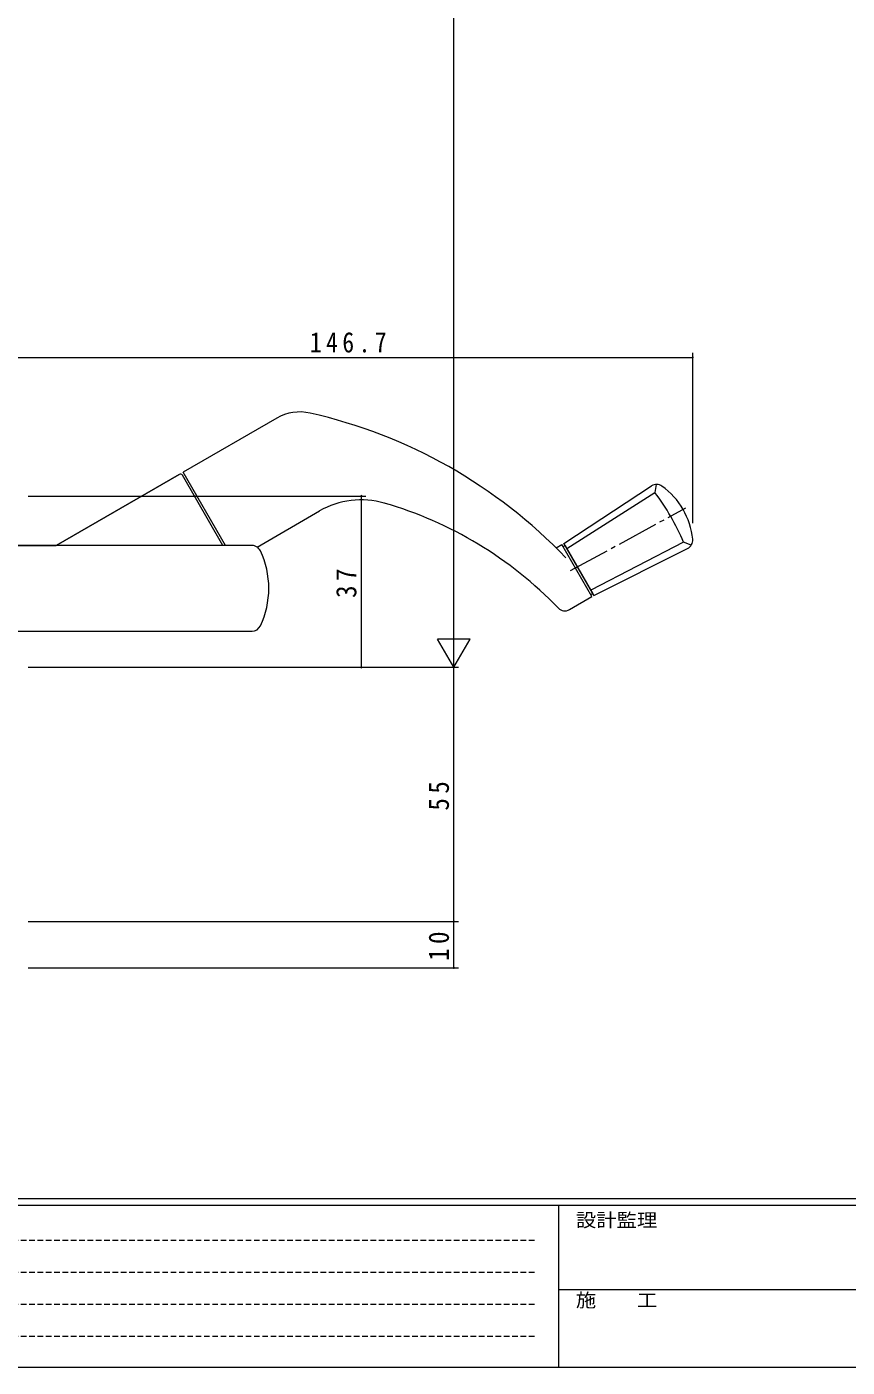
# Model space of a CAD drawing. Units: millimetres on the paper. Extents: x -420 to 373, y -297 to 267.
# Drawn here: x -275 to -97.7, y -297 to -7.1 of the extents above; entities that cross this region are included whole.
import ezdxf
from ezdxf.enums import TextEntityAlignment as Align

# ---------------------------------------------------------------- set-up
doc = ezdxf.new("R2010")
doc.units = ezdxf.units.MM
doc.linetypes.add('CHAIN2', pattern=[12, 9, -1, 1, -1])
doc.linetypes.add('DASHED1', pattern=[1.8, 1.2, -0.6])
for name, color, linetype, lineweight in [('0-1_YKK_ZWAK', 7, 'Continuous', 9), ('0-6_YKK_13', 4, 'Continuous', 9), ('0-7_YKK_D', 6, 'Continuous', 9)]:
    doc.layers.add(name, color=color, linetype=linetype, lineweight=lineweight)
doc.styles.add('ＭＳ ゴシック', font='')
doc.styles.get('ＭＳ ゴシック').set_extended_font_data('MS Gothic')

msp = doc.modelspace()

# ---------------------------------------------------------------- linework, layer by layer
at = {"layer": '0-1_YKK_ZWAK'}
for p, q in [((352.3, -260.6), (-417.7, -260.6)), ((314.5, -262), (-417.7, -262)), ((-160.1, -262), (-160.1, -297)), ((-160.1, -280.199), (-31.3, -280.199)), ((-417.7, -297), (314.5, -297))]:
    msp.add_line(p, q, dxfattribs=at)
at = {"layer": '0-1_YKK_ZWAK', "linetype": 'DASHED1'}
for p, q in [((-413.101, -269.512), (-164.909, -269.512)), ((-413.101, -276.441), (-164.909, -276.441)), ((-413.101, -283.37), (-164.909, -283.37)), ((-413.101, -290.298), (-164.909, -290.298))]:
    msp.add_line(p, q, dxfattribs=at)
at = {"layer": '0-6_YKK_13'}
for p, q in [((-220.976, -91.74), (-241.211, -103.423)), ((-242.077, -103.923), (-268.709, -119.299)), ((-268.709, -119.299), (-242.077, -103.923)), ((-232.622, -119.299), (-241.394, -104.106)), ((-232.045, -119.299), (-241.211, -103.423)), ((-158.91, -118.838), (-139.969, -106.395)), ((-138.95, -106.069), (-139.258, -107.803)), ((-158.258, -119.968), (-139.258, -107.803)), ((-225.251, -119.612), (-211.742, -111.813)), ((-225.25, -119.612), (-211.742, -111.813)), ((-133.027, -118.594), (-153.062, -128.967)), ((-131.372, -119.195), (-133.027, -118.594)), ((-232.622, -119.299), (-277.7, -119.299)), ((-277.7, -119.299), (-268.709, -119.299)), ((-226.325, -119.299), (-232.622, -119.299)), ((-160.602, -119.815), (-159.343, -119.088)), ((-152.843, -130.346), (-159.343, -119.088)), ((-159.093, -119.521), (-158.66, -119.271)), ((-152.41, -130.096), (-132.165, -119.915)), ((-157.691, -133.145), (-152.843, -130.346)), ((-153.093, -129.913), (-152.66, -129.663)), ((-277.7, -137.799), (-226.325, -137.799))]:
    msp.add_line(p, q, dxfattribs=at)
at = {"layer": '0-6_YKK_13', "linetype": 'CHAIN2'}
msp.add_line((-157.457, -124.717), (-132.547, -111.147), dxfattribs=at)
at = {"layer": '0-6_YKK_13'}
for points in [[(-152.41, -130.096), (-158.91, -118.838), (-152.41, -130.096)], [(-159.093, -119.521), (-158.66, -119.271), (-152.66, -129.663)]]:
    msp.add_lwpolyline(points, dxfattribs=at)
for centre, radius, start, end in [((-215.976, -100.401), 10, 77.25156, 119.99998), ((-238.043, -197.935), 110, 43.67393, 77.25156), ((-241.827, -104.356), 0.5, 29.99998, 120), ((-241.827, -104.356), 0.5, 29.99998, 119.99998), ((-138.873, -108.068), 2, 54.51253, 123.30186), ((-147, -119.467), 16, 5.48746, 54.5125), ((-202.742, -127.401), 18, 73.87056, 119.99998), ((-202.742, -127.401), 18, 73.87056, 120), ((-221.355, -191.764), 85, 43.92258, 73.87056), ((-221.355, -191.764), 85, 73.84169, 73.87056), ((-179.304, -138.118), 50.227, 22.87424, 37.12569), ((-179.304, -138.118), 50.227, 22.87424, 37.12569), ((-133.064, -118.128), 2, 296.69812, 5.48746), ((-226.325, -121.299), 2, 57.53148, 90), ((-226.325, -121.299), 2, 25.24377, 57.53148), ((-241.701, -128.549), 19, 334.75621, 25.24377), ((-158.691, -131.413), 2, 223.92258, 300), ((-226.325, -135.799), 2, 270, 334.75621), ((-226.325, -135.799), 2, 270, 334.75621)]:
    msp.add_arc(centre, radius, start, end, dxfattribs=at)
at = {"layer": '0-7_YKK_D'}
for p, q in [((-182.701, -138.6), (-182.701, 147.4)), ((-131.067, -114.473), (-131.067, -77.6)), ((-277.7, -78.6), (-131.067, -78.6)), ((-274.7, -108.6), (-201.701, -108.6)), ((-202.701, -145.6), (-202.701, -108.6)), ((-182.701, -145.6), (-182.701, -133.476)), ((-179.201, -139.538), (-186.201, -139.538)), ((-182.701, -145.6), (-186.201, -139.538)), ((-182.701, -145.6), (-179.201, -139.538)), ((-274.7, -145.6), (-201.701, -145.6)), ((-274.7, -145.6), (-181.701, -145.6)), ((-274.7, -145.6), (-181.701, -145.6)), ((-182.701, -200.6), (-182.701, -145.6)), ((-274.7, -200.6), (-181.701, -200.6)), ((-274.7, -200.6), (-181.701, -200.6)), ((-182.701, -210.6), (-182.701, -200.6)), ((-274.7, -210.6), (-181.701, -210.6))]:
    msp.add_line(p, q, dxfattribs=at)
for centre, start, end in [((-131.067, -78.6), 0, 180), ((-131.067, -78.6), 180, 0), ((-202.701, -108.6), 90, 270), ((-202.701, -108.6), 270, 90), ((-202.701, -145.6), 90, 270), ((-202.701, -145.6), 270, 90), ((-182.701, -200.6), 90, 270), ((-182.701, -200.6), 90, 270), ((-182.701, -200.6), 270, 90), ((-182.701, -200.6), 270, 90), ((-182.701, -210.6), 90, 270), ((-182.701, -210.6), 270, 90)]:
    msp.add_arc(centre, 0.106, start, end, dxfattribs=at)

# ---------------------------------------------------------------- texts
at = {"layer": '0-1_YKK_ZWAK', "style": 'ＭＳ ゴシック', "width": 1.1}
for s, p in [('設計監理', (-156.331, -267.533)), ('施\u3000\u3000工', (-156.331, -284.854))]:
    msp.add_text(s, height=2.933, dxfattribs=at).set_placement(p, align=Align.BOTTOM_LEFT)
at = {"layer": '0-7_YKK_D', "color": 3, "insert": (-213.824, -77.6), "char_height": 4.399, "attachment_point": 7, "style": 'ＭＳ ゴシック'}
msp.add_mtext('\\T1.38;\\W0.85;146.7', dxfattribs=at)
at = {"layer": '0-7_YKK_D', "color": 3, "char_height": 4.399, "attachment_point": 7, "rotation": 90, "style": 'ＭＳ ゴシック'}
for s, insert in [('\\T1.36;\\W0.9;37', (-203.701, -130.62)), ('\\T1.36;\\W0.9;55', (-183.701, -176.62)), ('\\T1.36;\\W0.9;10', (-183.701, -209.12))]:
    msp.add_mtext(s, dxfattribs=dict(at, insert=insert))

doc.saveas('drawing.dxf')
